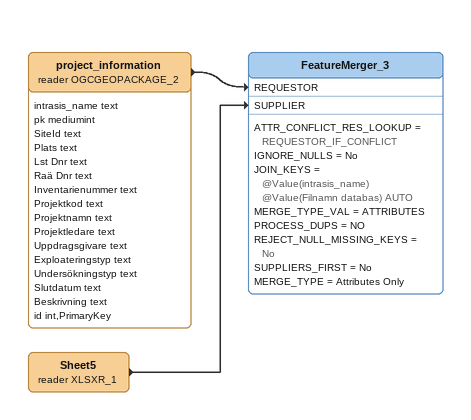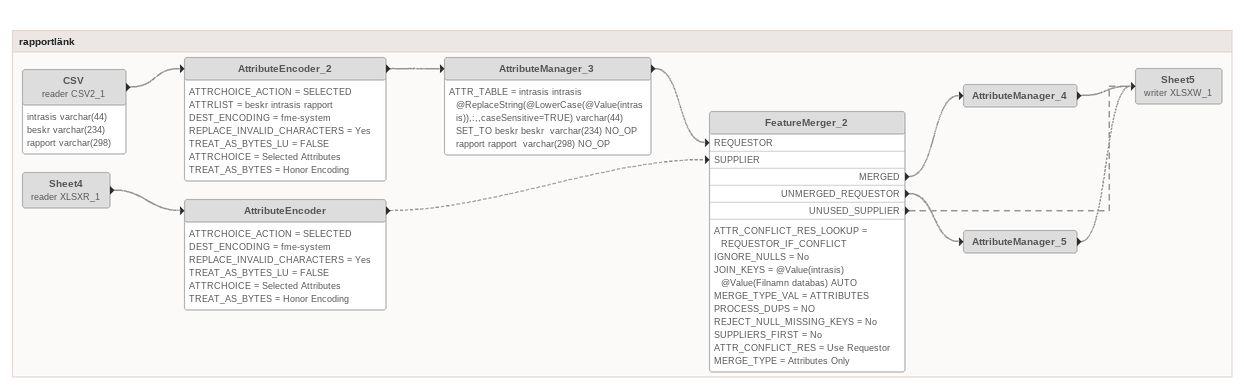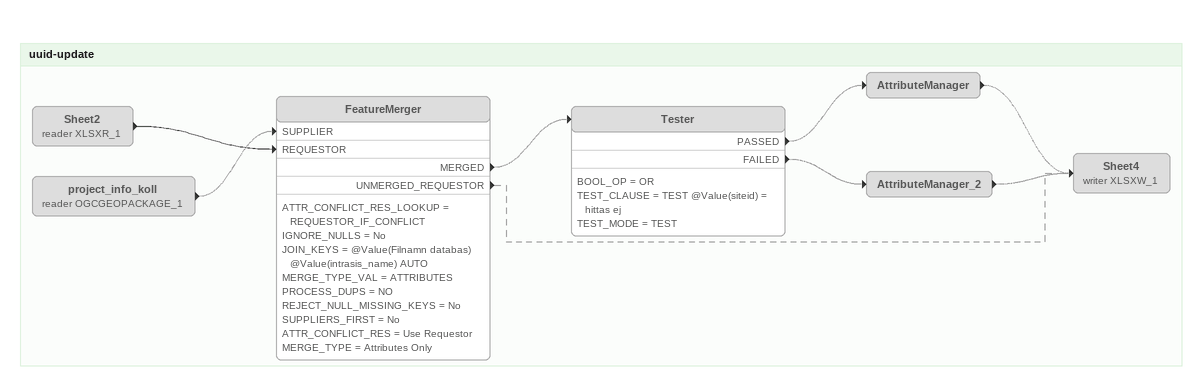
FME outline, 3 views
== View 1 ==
project_information (reader OGCGEOPACKAGE_2)
    attributes: intrasis_name text, pk mediumint, SiteId text, Plats text, Lst Dnr text, Raä Dnr text, Inventarienummer text, Projektkod text, Projektnamn text, Projektledare text, Uppdragsgivare text, Exploateringstyp text, Undersökningstyp text, Slutdatum text, Beskrivning text, id int,PrimaryKey
    -> FeatureMerger_3 [REQUESTOR]
Sheet5 (reader XLSXR_1)
    -> FeatureMerger_3 [SUPPLIER]
FeatureMerger_3
    ATTR_CONFLICT_RES_LOOKUP = REQUESTOR_IF_CONFLICT
    IGNORE_NULLS = No
    JOIN_KEYS = @Value(intrasis_name) @Value(Filnamn databas) AUTO
    MERGE_TYPE_VAL = ATTRIBUTES
    PROCESS_DUPS = NO
    REJECT_NULL_MISSING_KEYS = No
    SUPPLIERS_FIRST = No
    MERGE_TYPE = Attributes Only

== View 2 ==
Bookmark: rapportlänk
CSV (reader CSV2_1) [off]
    attributes: intrasis varchar(44), beskr varchar(234), rapport varchar(298)
    -> AttributeEncoder_2 [off]
AttributeEncoder_2 [off]
    ATTRCHOICE_ACTION = SELECTED
    ATTRLIST = beskr intrasis rapport
    DEST_ENCODING = fme-system
    REPLACE_INVALID_CHARACTERS = Yes
    TREAT_AS_BYTES_LU = FALSE
    ATTRCHOICE = Selected Attributes
    TREAT_AS_BYTES = Honor Encoding
    -> AttributeManager_3 [off]
AttributeManager_3 [off]
    ATTR_TABLE = intrasis intrasis @ReplaceString(@LowerCase(@Value(intrasis)),:,,caseSensitive=TRUE) varchar(44) SET_TO beskr beskr  varchar(234) NO_OP rapport rapport  varchar(298) NO_OP
    -> FeatureMerger_2 [REQUESTOR] [off]
Sheet4 (reader XLSXR_1) [off]
    -> AttributeEncoder [off]
AttributeEncoder [off]
    ATTRCHOICE_ACTION = SELECTED
    DEST_ENCODING = fme-system
    REPLACE_INVALID_CHARACTERS = Yes
    TREAT_AS_BYTES_LU = FALSE
    ATTRCHOICE = Selected Attributes
    TREAT_AS_BYTES = Honor Encoding
    -> FeatureMerger_2 [SUPPLIER] [off]
FeatureMerger_2 [off]
    ATTR_CONFLICT_RES_LOOKUP = REQUESTOR_IF_CONFLICT
    IGNORE_NULLS = No
    JOIN_KEYS = @Value(intrasis) @Value(Filnamn databas) AUTO
    MERGE_TYPE_VAL = ATTRIBUTES
    PROCESS_DUPS = NO
    REJECT_NULL_MISSING_KEYS = No
    SUPPLIERS_FIRST = No
    ATTR_CONFLICT_RES = Use Requestor
    MERGE_TYPE = Attributes Only
    MERGED -> AttributeManager_4 [off]
    UNMERGED_REQUESTOR -> AttributeManager_5 [off]
    UNUSED_SUPPLIER -> Sheet5 (writer XLSXW_1) [off]
AttributeManager_4 [off]
    -> Sheet5 (writer XLSXW_1) [off]
AttributeManager_5 [off]
    -> Sheet5 (writer XLSXW_1) [off]
Sheet5 (writer XLSXW_1) [off]

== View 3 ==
Bookmark: uuid-update
project_info_koll (reader OGCGEOPACKAGE_1) [off]
    -> FeatureMerger [SUPPLIER] [off]
Sheet2 (reader XLSXR_1) [off]
    -> FeatureMerger [REQUESTOR]
FeatureMerger [off]
    ATTR_CONFLICT_RES_LOOKUP = REQUESTOR_IF_CONFLICT
    IGNORE_NULLS = No
    JOIN_KEYS = @Value(Filnamn databas) @Value(intrasis_name) AUTO
    MERGE_TYPE_VAL = ATTRIBUTES
    PROCESS_DUPS = NO
    REJECT_NULL_MISSING_KEYS = No
    SUPPLIERS_FIRST = No
    ATTR_CONFLICT_RES = Use Requestor
    MERGE_TYPE = Attributes Only
    MERGED -> Tester [off]
    UNMERGED_REQUESTOR -> Sheet4 (writer XLSXW_1) [off]
Tester [off]
    BOOL_OP = OR
    TEST_CLAUSE = TEST @Value(siteid) = hittas ej
    TEST_MODE = TEST
    PASSED -> AttributeManager [off]
    FAILED -> AttributeManager_2 [off]
AttributeManager [off]
    -> Sheet4 (writer XLSXW_1) [off]
AttributeManager_2 [off]
    -> Sheet4 (writer XLSXW_1) [off]
Sheet4 (writer XLSXW_1) [off]
